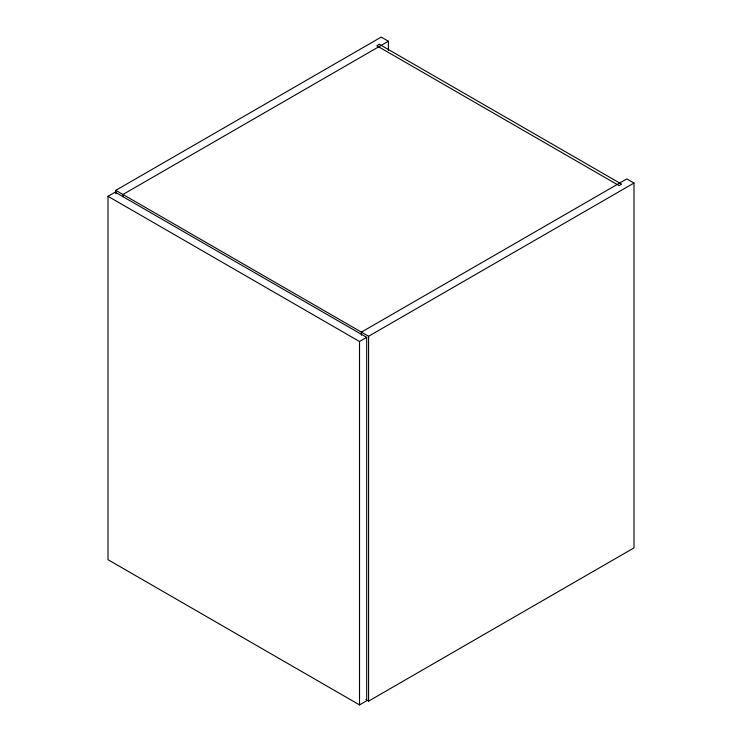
<?xml version="1.0" encoding="UTF-8"?>
<svg xmlns="http://www.w3.org/2000/svg" width="742" height="742" viewBox="0 0 742 742"><rect width="100%" height="100%" fill="white"/><g stroke="black" fill="none" stroke-linecap="round" stroke-linejoin="round"><path stroke-width="1.11" d="M115.798 193.81L115.798 190.332L381.212 37.1L388.381 41.237L388.381 50.502M108.007 196.296L115.168 192.159L366.678 337.369L366.678 700.763L359.518 704.9L108.007 559.691L108.007 196.296L359.518 341.505L366.678 337.369M388.381 41.237L122.959 194.469L122.959 196.788M115.798 190.332L368.579 336.274L633.993 183.042L633.993 547.893L368.579 701.134L365.889 699.576M633.993 183.042L626.832 178.905L361.419 332.138L361.419 335.245M368.579 336.274L368.579 701.134M359.518 341.505L359.518 704.9M379.32 44.279L376.797 45.735L619.041 185.593L621.564 184.137L379.32 44.279"/></g></svg>
